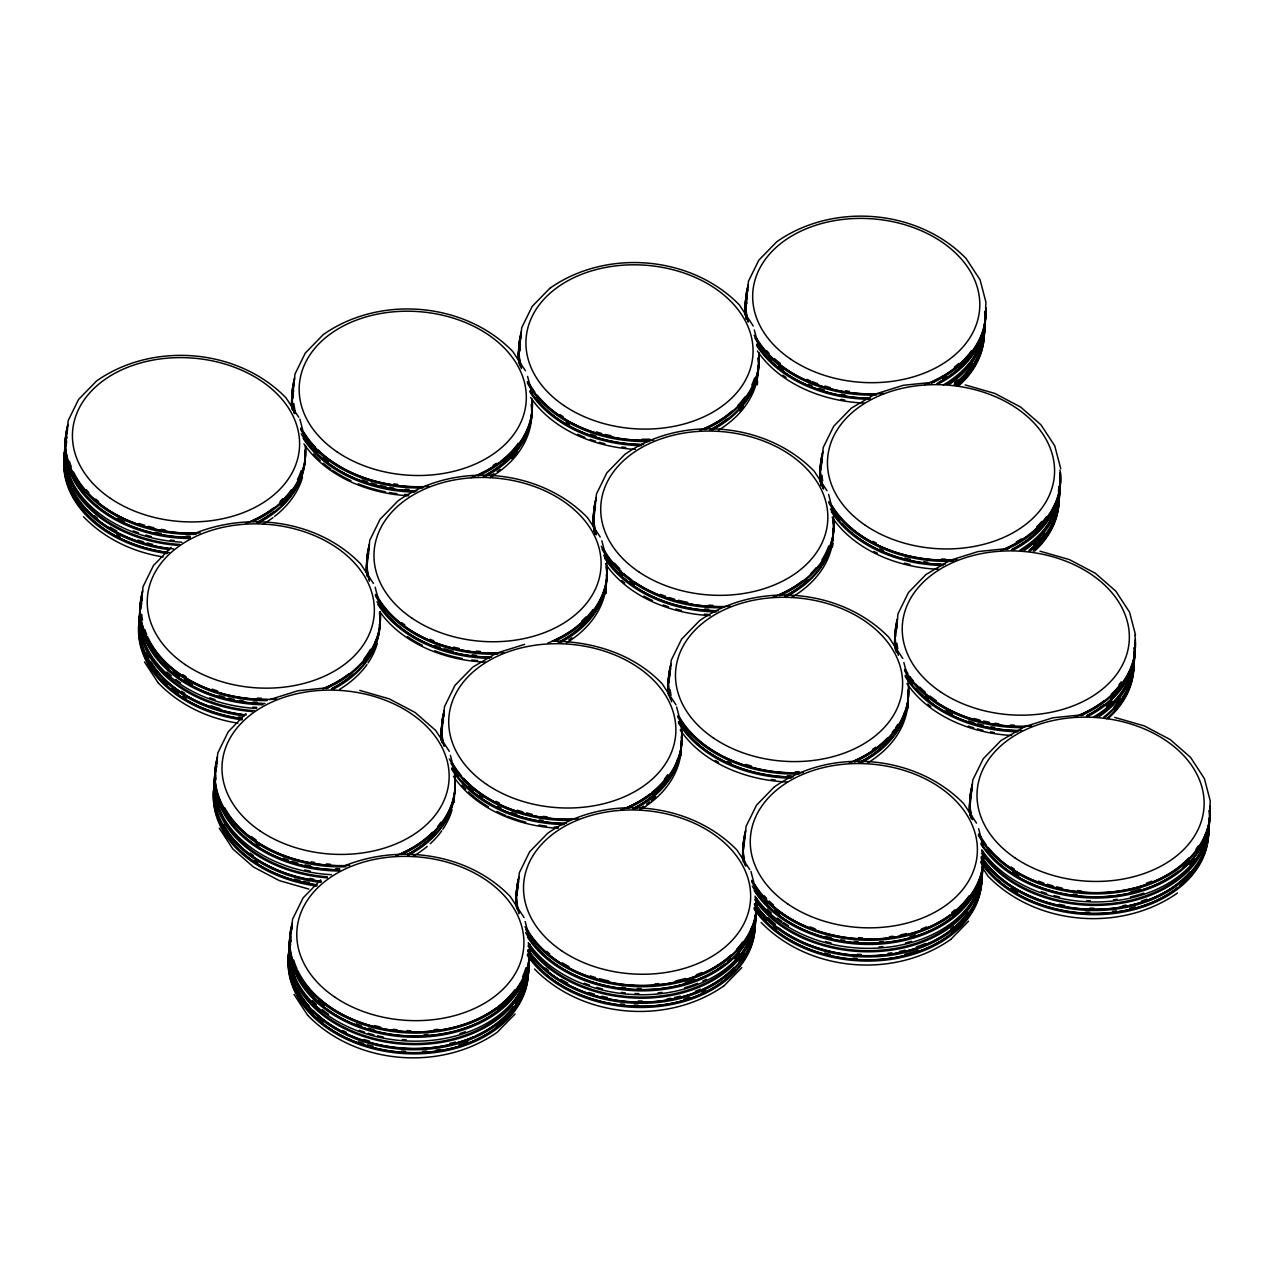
<?xml version="1.0" encoding="UTF-8"?>
<svg xmlns="http://www.w3.org/2000/svg" width="1274" height="1274" viewBox="0 0 1274 1274"><rect width="100%" height="100%" fill="white"/><g stroke="black" fill="none" stroke-linecap="round" stroke-linejoin="round"><path stroke-width="1.5" d="M65.85 443.304L68.239 420.484L78.558 399.463L96.521 381.006C152.832 341.384 237.76 348.216 285.949 397.791L298.705 417.203M140.634 609.561L143.022 586.725L153.501 565.465L171.114 547.39M215.402 775.802L217.79 752.982L228.269 731.722L245.882 713.631M292.59 396.899L294.979 374.078L305.298 353.057L323.262 334.6C379.572 294.979 464.5 301.811 512.689 351.385L525.445 370.798M290.185 942.059L292.574 919.223L303.053 897.963L320.666 879.888M367.374 563.14L369.747 540.319L380.082 519.298L398.045 500.841C454.34 461.22 539.284 468.068 587.473 517.626M442.142 729.397L444.53 706.576L455.009 685.316L472.813 667.098L496.478 653.18L524.633 644.357M519.33 350.493L521.719 327.673L532.198 306.397L549.811 288.322M516.926 895.638L519.314 872.817L529.634 851.796L547.597 833.339C603.908 793.718 688.836 800.566 737.025 850.124L749.765 869.537M594.114 516.734L596.487 493.914L606.822 472.893L624.786 454.436C681.08 414.814 766.008 421.662 814.213 471.221L826.953 490.633M668.882 682.991L671.271 660.171L681.59 639.15L699.553 620.693C755.864 581.071 840.792 587.903 888.981 637.478L902.772 658.483M746.07 304.088L748.459 281.251L758.778 260.23L776.742 241.773C833.053 202.152 917.981 209 966.17 258.574L980.088 279.85L985.949 302.304L985.71 306.286A120.297 86.68 4.2 0 1 924.526 384.796M743.666 849.232L746.038 826.412L756.533 805.152L774.146 787.061M820.838 470.329L823.227 447.508L833.706 426.249L851.319 408.158L875.19 394.112L903.33 385.289L934.033 382.152M895.622 636.586L898.011 613.75L908.489 592.49L926.102 574.415L949.958 560.369L978.114 551.546L1008.801 548.409M970.406 802.827L972.779 780.007L983.257 758.747L1000.87 740.656L1024.742 726.61L1052.881 717.788L1083.585 714.65M515.062 1014.008L497.258 1032.227C440.947 1071.848 356.019 1065 307.83 1015.426M724.189 985.678L741.802 967.603M950.93 939.272L968.543 921.182M550.002 288.195C606.313 248.573 691.241 255.405 739.43 304.98L753.221 325.985M774.337 786.934C830.632 747.312 915.56 754.16 963.765 803.719L976.505 823.131M723.998 985.805C667.687 1025.427 582.759 1018.595 534.57 969.02M950.738 939.4C894.428 979.021 809.5 972.189 761.311 922.615L761.119 922.456M1177.479 892.994C1121.168 932.616 1036.24 925.784 988.051 876.209L981.585 866.416M194.97 533.344C249.831 511.161 318.834 520.54 360.733 564.048L373.473 583.46M269.754 699.585L297.893 690.763L328.596 687.626M344.521 865.842C399.383 843.659 468.386 853.039 510.285 896.546L524.076 917.551M163.152 556.929C133.229 552.231 104.595 538.695 83.495 516.687M555.321 641.22C594.608 641.825 634.786 654.788 662.241 683.883L676.032 704.904M237.919 723.17C207.996 718.488 179.379 704.952 158.279 682.928M965.198 384.923L994.707 393.395L1020.538 406.995L1040.954 424.815L1054.745 445.836L1060.716 468.561M1039.966 551.164L1069.475 559.636L1095.322 573.252L1115.721 591.072L1129.512 612.077L1135.5 634.802M1114.75 717.421L1144.259 725.893L1170.089 739.493L1190.505 757.313L1204.408 778.605L1210.268 801.059L1210.029 805.041A120.297 86.68 4.2 0 1 1116.072 891.418A120.297 86.68 4.2 0 1 978.464 833.944M359.762 690.397L389.255 698.869L415.101 712.469L435.692 730.464L449.308 751.31M308.802 889.077L279.293 880.605L253.462 867.005L232.871 849.01L219.255 828.164M587.648 517.801L600.213 537.039M144.488 661.923L158.103 682.768M294.039 994.421L307.655 1015.267M978.655 828.753L983.528 847.465M903.871 662.496L908.76 681.208M828.61 494.376L833.976 514.967M754.319 329.998L759.208 348.71M750.943 871.416L756.788 893.87M676.653 707.038L682.02 727.613M601.869 540.781L607.236 561.372M527.579 376.403L532.468 395.115M525.175 921.564L530.064 940.276M450.391 755.323L455.28 774.035M375.129 587.203L380.496 607.778M299.868 419.066L305.728 441.537M1208.421 827.033A120.297 86.68 4.2 0 1 1119.177 912.757A120.297 86.68 4.2 0 1 980.805 862.498M1192.225 872.993A118.816 85.613 4.2 0 1 1180.106 885.43M1177.017 887.93A118.816 85.613 4.2 0 1 982.143 862.068M1135.405 906.945A118.816 85.613 4.2 0 1 1129.64 908.394M1116.454 910.83A118.816 85.613 4.2 0 1 1112.648 911.324M1089.541 912.295A118.816 85.613 4.2 0 1 1085.655 912.136M1017.576 892.724A118.816 85.613 4.2 0 1 1011.126 888.758M1208.5 825.807A120.297 86.68 4.2 0 1 1119.273 911.531A120.297 86.68 4.2 0 1 980.884 861.272M1208.723 822.877A120.297 86.68 4.2 0 1 1119.48 908.601A120.297 86.68 4.2 0 1 981.107 858.342M1190.123 871.75A118.816 85.613 4.2 0 1 1082.422 908.983A118.816 85.613 4.2 0 1 981.394 856.303M1146.903 899.189A118.816 85.613 4.2 0 1 1141.377 901.1M1126.057 905.097A118.816 85.613 4.2 0 1 1122.378 905.798M1093.713 908.203A118.816 85.613 4.2 0 1 1089.843 908.139M1064.745 905.464A118.816 85.613 4.2 0 1 1059.092 904.317M1208.803 821.65A120.297 86.68 4.2 0 1 1119.575 907.375A120.297 86.68 4.2 0 1 981.203 857.115M1209.09 817.749A120.297 86.68 4.2 0 1 1119.862 903.473A120.297 86.68 4.2 0 1 981.49 853.214M1205.331 839.996A118.816 85.613 4.2 0 1 1103.061 904.094A118.816 85.613 4.2 0 1 981.776 851.175M1194.295 858.819A118.816 85.613 4.2 0 1 1189.486 864.616M1143.781 893.154A118.816 85.613 4.2 0 1 1130.484 896.912M1117.298 899.348A118.816 85.613 4.2 0 1 1113.492 899.826M1090.385 900.798A118.816 85.613 4.2 0 1 1086.499 900.638M1059.634 896.976A118.816 85.613 4.2 0 1 1054.028 895.622M1046.655 893.504A118.816 85.613 4.2 0 1 1041.256 891.704M1208.946 810.551A120.297 86.68 4.2 0 1 1122.617 899.635A120.297 86.68 4.2 0 1 981.728 849.79M969.259 812.016A120.297 86.68 4.2 0 1 970.804 796.935M1209.631 810.407A120.297 86.68 4.2 0 1 1119.225 896.307A120.297 86.68 4.2 0 1 980.964 844.264M970.151 815.631A120.297 86.68 4.2 0 1 972.046 789.354M1205.315 834.454A118.816 85.613 4.2 0 1 1199.901 846.78M1189.773 860.714A118.816 85.613 4.2 0 1 1182.829 867.53M1178.243 871.32A118.816 85.613 4.2 0 1 986.745 850.156M1140.421 889.22A118.816 85.613 4.2 0 1 1130.85 891.784M1077.135 894.698A118.816 85.613 4.2 0 1 1073.265 894.221M1018.786 876.114A118.816 85.613 4.2 0 1 1012.336 872.149M1209.727 809.197A120.297 86.68 4.2 0 1 1119.305 895.096A120.297 86.68 4.2 0 1 981.06 843.038M970.868 818.195A120.297 86.68 4.2 0 1 972.142 788.128M1209.934 806.251A120.297 86.68 4.2 0 1 1115.976 892.644A120.297 86.68 4.2 0 1 978.368 835.171M971.966 819.055A120.297 86.68 4.2 0 1 972.349 785.198M1198.181 846A118.816 85.613 4.2 0 1 1195.967 849.264M1188.769 857.959A118.816 85.613 4.2 0 1 988.258 847.529M985.885 844.439A118.816 85.613 4.2 0 1 980.661 836.461M1151.696 881.194A118.816 85.613 4.2 0 1 1146.297 883.232M1081.323 890.94A118.816 85.613 4.2 0 1 1077.438 890.558M1062.197 888.105A118.816 85.613 4.2 0 1 1056.576 886.815M1052.85 885.844A118.816 85.613 4.2 0 1 1047.339 884.22M1043.725 883.041A118.816 85.613 4.2 0 1 1038.437 881.114M1014.215 869.011A118.816 85.613 4.2 0 1 1011.094 866.957M972.572 819.708A120.297 86.68 4.2 0 1 972.444 783.972M981.681 873.438A120.297 86.68 4.2 0 1 892.437 959.163A120.297 86.68 4.2 0 1 754.065 908.903M975.374 902.82A118.816 85.613 4.2 0 1 871.687 959.927A118.816 85.613 4.2 0 1 755.402 908.473M957.841 926.676A118.816 85.613 4.2 0 1 951.933 931.883M918.044 950.404A118.816 85.613 4.2 0 1 904.827 954.353M856.956 958.414A118.816 85.613 4.2 0 1 853.07 958.128M830.186 954.449A118.816 85.613 4.2 0 1 824.581 953.032M776.455 929.479A118.816 85.613 4.2 0 1 773.429 927.026M766.391 920.529A118.816 85.613 4.2 0 1 763.827 917.837M981.76 872.212A120.297 86.68 4.2 0 1 892.533 957.937A120.297 86.68 4.2 0 1 754.16 907.677M981.983 869.282A120.297 86.68 4.2 0 1 892.74 955.006A120.297 86.68 4.2 0 1 754.367 904.747M968.001 912.295A118.816 85.613 4.2 0 1 778.239 927.759M775.149 925.338A118.816 85.613 4.2 0 1 755.705 904.317M953.764 926.469A118.816 85.613 4.2 0 1 950.675 928.969M925.497 943.493A118.816 85.613 4.2 0 1 916.5 946.885M905.129 950.197A118.816 85.613 4.2 0 1 899.317 951.503M891.911 952.809A118.816 85.613 4.2 0 1 888.121 953.35M861.16 954.481A118.816 85.613 4.2 0 1 857.275 954.274M775.229 924.112A118.816 85.613 4.2 0 1 768.031 917.71M982.079 868.056A120.297 86.68 4.2 0 1 892.835 953.78A120.297 86.68 4.2 0 1 754.463 903.521M981.951 860.38A120.297 86.68 4.2 0 1 895.638 949.464A120.297 86.68 4.2 0 1 754.749 899.619M978.591 886.401A118.816 85.613 4.2 0 1 876.321 950.5A118.816 85.613 4.2 0 1 755.036 897.581M911.42 941.327A118.816 85.613 4.2 0 1 905.671 942.856M882.914 946.63A118.816 85.613 4.2 0 1 879.06 946.932M831.03 942.967A118.816 85.613 4.2 0 1 825.425 941.534M788.399 925.704A118.816 85.613 4.2 0 1 783.685 922.647M782.061 921.532A118.816 85.613 4.2 0 1 777.299 917.997M771.359 912.996A118.816 85.613 4.2 0 1 767.235 909.047M982.206 856.972A120.297 86.68 4.2 0 1 895.877 946.041A120.297 86.68 4.2 0 1 755.004 896.195M742.519 858.421A120.297 86.68 4.2 0 1 744.08 843.34M982.891 856.813A120.297 86.68 4.2 0 1 892.485 942.728A120.297 86.68 4.2 0 1 754.224 890.669M743.411 862.036A120.297 86.68 4.2 0 1 745.306 835.76M974.1 891.466A118.816 85.613 4.2 0 1 867.817 943.365A118.816 85.613 4.2 0 1 755.578 890.255M959.067 910.05A118.816 85.613 4.2 0 1 953.143 915.273M915.56 935.036A118.816 85.613 4.2 0 1 909.891 936.724M883.296 941.502A118.816 85.613 4.2 0 1 879.442 941.804M858.182 941.804A118.816 85.613 4.2 0 1 854.281 941.502M844.614 940.355A118.816 85.613 4.2 0 1 840.808 939.75M831.396 937.823A118.816 85.613 4.2 0 1 825.807 936.406M779.242 914.063A118.816 85.613 4.2 0 1 774.64 910.4M767.617 903.919A118.816 85.613 4.2 0 1 765.053 901.228M982.987 855.602A120.297 86.68 4.2 0 1 890.207 941.836A120.297 86.68 4.2 0 1 752.329 886.163M743.793 862.721A120.297 86.68 4.2 0 1 745.401 834.534M983.209 852.672A120.297 86.68 4.2 0 1 889.236 939.049A120.297 86.68 4.2 0 1 751.628 881.576M745.226 865.46A120.297 86.68 4.2 0 1 745.609 831.604M969.227 895.686A118.816 85.613 4.2 0 1 951.805 913.569M950.324 914.684A118.816 85.613 4.2 0 1 769.162 902.311M766.534 899.635A118.816 85.613 4.2 0 1 754.877 884.49M954.99 909.843A118.816 85.613 4.2 0 1 951.901 912.343M926.708 926.867A118.816 85.613 4.2 0 1 921.389 928.985M906.355 933.571A118.816 85.613 4.2 0 1 900.543 934.877M893.122 936.199A118.816 85.613 4.2 0 1 889.332 936.724M862.387 937.855A118.816 85.613 4.2 0 1 858.485 937.648M815.201 928.826A118.816 85.613 4.2 0 1 809.977 926.851M773.477 904.986A118.816 85.613 4.2 0 1 769.257 901.084M766.614 898.425A118.816 85.613 4.2 0 1 764.129 895.702M983.289 851.446A120.297 86.68 4.2 0 1 889.332 937.823A120.297 86.68 4.2 0 1 751.724 880.35M745.831 866.129A120.297 86.68 4.2 0 1 745.704 830.393M754.941 919.844A120.297 86.68 4.2 0 1 665.697 1005.568A120.297 86.68 4.2 0 1 527.325 955.309M750.625 943.875A118.816 85.613 4.2 0 1 749.351 947.458M735.066 970.135A118.816 85.613 4.2 0 1 725.097 979.515M723.536 980.741A118.816 85.613 4.2 0 1 528.662 954.879M705.605 990.774A118.816 85.613 4.2 0 1 702.006 992.494M689.457 997.446A118.816 85.613 4.2 0 1 683.835 999.214M638.003 1005.154A118.816 85.613 4.2 0 1 634.118 1005.043M624.387 1004.342A118.816 85.613 4.2 0 1 620.502 1003.912M755.02 918.618A120.297 86.68 4.2 0 1 665.792 1004.342A120.297 86.68 4.2 0 1 527.42 954.083M755.243 915.688A120.297 86.68 4.2 0 1 665.999 1001.412A120.297 86.68 4.2 0 1 527.627 951.152M744.526 953.748A118.816 85.613 4.2 0 1 739.047 961.663M734.063 967.396A118.816 85.613 4.2 0 1 528.965 950.722M700.477 989.165A118.816 85.613 4.2 0 1 695.222 991.331M680.316 996.109A118.816 85.613 4.2 0 1 674.519 997.494M670.745 998.259A118.816 85.613 4.2 0 1 667.035 998.927M642.16 1001.014A118.816 85.613 4.2 0 1 638.306 1000.998M607.507 997.542A118.816 85.613 4.2 0 1 601.869 996.252M594.464 994.214A118.816 85.613 4.2 0 1 589.034 992.478M567.774 983.257A118.816 85.613 4.2 0 1 561.117 979.435M548.489 970.517A118.816 85.613 4.2 0 1 545.527 968.017M755.339 914.461A120.297 86.68 4.2 0 1 666.095 1000.186A120.297 86.68 4.2 0 1 527.723 949.926M755.211 906.801A120.297 86.68 4.2 0 1 668.898 995.87A120.297 86.68 4.2 0 1 528.009 946.025M751.851 932.807A118.816 85.613 4.2 0 1 649.581 996.905A118.816 85.613 4.2 0 1 528.296 943.986M739.684 953.111A118.816 85.613 4.2 0 1 734.7 958.844M706.449 979.276A118.816 85.613 4.2 0 1 702.85 981.012M697.547 983.289A118.816 85.613 4.2 0 1 684.679 987.732M661.923 992.414A118.816 85.613 4.2 0 1 658.101 992.86M638.847 993.656A118.816 85.613 4.2 0 1 634.962 993.545M625.231 992.86A118.816 85.613 4.2 0 1 621.346 992.43M602.411 988.911A118.816 85.613 4.2 0 1 596.837 987.43M589.559 985.136A118.816 85.613 4.2 0 1 584.272 983.225M755.466 903.377A120.297 86.68 4.2 0 1 669.137 992.446A120.297 86.68 4.2 0 1 528.264 942.601M515.779 904.827A120.297 86.68 4.2 0 1 518.279 886.083M756.151 903.234A120.297 86.68 4.2 0 1 665.745 989.134A120.297 86.68 4.2 0 1 527.484 937.075M516.671 908.458A120.297 86.68 4.2 0 1 518.566 882.165M751.835 927.265A118.816 85.613 4.2 0 1 745.433 941.295M742.185 946.248A118.816 85.613 4.2 0 1 737.566 952.092M730.814 959.019A118.816 85.613 4.2 0 1 727.852 961.631M724.763 964.131A118.816 85.613 4.2 0 1 528.837 936.661M694.346 979.547A118.816 85.613 4.2 0 1 685.062 982.604M641.141 988.56A118.816 85.613 4.2 0 1 637.287 988.481M625.598 987.732A118.816 85.613 4.2 0 1 621.728 987.286M756.246 902.008A120.297 86.68 4.2 0 1 663.467 988.242A120.297 86.68 4.2 0 1 525.605 932.568M517.053 909.126A120.297 86.68 4.2 0 1 518.661 880.955M756.469 899.078A120.297 86.68 4.2 0 1 663.69 985.312A120.297 86.68 4.2 0 1 525.812 929.638M518.996 913.745A120.297 86.68 4.2 0 1 518.868 878.009M742.487 942.091A118.816 85.613 4.2 0 1 736.595 949.369M731.117 954.879A118.816 85.613 4.2 0 1 527.181 929.272M701.703 972.54A118.816 85.613 4.2 0 1 696.448 974.706M685.364 978.448A118.816 85.613 4.2 0 1 675.746 980.884M658.785 983.576A118.816 85.613 4.2 0 1 654.932 983.91M608.717 980.916A118.816 85.613 4.2 0 1 599.369 978.655M595.691 977.604A118.816 85.613 4.2 0 1 590.244 975.852M569 966.648A118.816 85.613 4.2 0 1 562.344 962.826M549.715 953.908A118.816 85.613 4.2 0 1 546.737 951.391M756.549 897.851A120.297 86.68 4.2 0 1 662.591 984.229A120.297 86.68 4.2 0 1 524.984 926.771M519.091 912.534A120.297 86.68 4.2 0 1 518.964 876.799M528.2 966.249A120.297 86.68 4.2 0 1 404.606 1053.614A120.297 86.68 4.2 0 1 288.927 952.586M516.432 1005.998A118.816 85.613 4.2 0 1 402.058 1052.372A118.816 85.613 4.2 0 1 295.568 989.882M502.943 1020.824A118.816 85.613 4.2 0 1 496.892 1025.936M468.179 1041.893A118.816 85.613 4.2 0 1 458.99 1045.062M439.992 1049.489A118.816 85.613 4.2 0 1 436.234 1050.063M426.663 1051.098A118.816 85.613 4.2 0 1 422.809 1051.353M405.435 1051.353A118.816 85.613 4.2 0 1 401.533 1051.098M372.964 1046.336A118.816 85.613 4.2 0 1 367.422 1044.776M363.775 1043.645A118.816 85.613 4.2 0 1 358.44 1041.782M322.991 1022.305A118.816 85.613 4.2 0 1 317.035 1017.289M312.91 1013.356A118.816 85.613 4.2 0 1 309.136 1009.295M528.296 965.039A120.297 86.68 4.2 0 1 404.702 1052.388A120.297 86.68 4.2 0 1 289.023 951.375M289.755 947.649A120.297 86.68 4.2 0 1 290.695 943.97M528.503 962.093A120.297 86.68 4.2 0 1 407.553 1049.585A120.297 86.68 4.2 0 1 288.736 952.204M289.58 946.566A120.297 86.68 4.2 0 1 290.918 941.04M524.729 984.34A118.816 85.613 4.2 0 1 515.667 1003.482M513.438 1006.603A118.816 85.613 4.2 0 1 475.473 1035.969M473.641 1036.781A118.816 85.613 4.2 0 1 313.133 1010.425M309.343 1006.364A118.816 85.613 4.2 0 1 296.651 987.382M295.887 985.742A118.816 85.613 4.2 0 1 293.689 980.295M292.494 976.601A118.816 85.613 4.2 0 1 291.125 971.011M455.503 1042.005A118.816 85.613 4.2 0 1 449.722 1043.47M369.571 1041.161A118.816 85.613 4.2 0 1 364.093 1039.488M346.257 1032.322A118.816 85.613 4.2 0 1 342.77 1030.586M528.599 960.883A120.297 86.68 4.2 0 1 407.632 1048.359A120.297 86.68 4.2 0 1 288.816 950.993A120.297 86.68 4.2 0 0 413.158 1044.584A120.297 86.68 4.2 0 0 528.471 953.207M289.325 947.219A120.297 86.68 4.2 0 1 290.998 939.814M289.118 947.076A120.297 86.68 4.2 0 1 290.791 937.728M525.111 979.212A118.816 85.613 4.2 0 1 400.179 1042.88A118.816 85.613 4.2 0 1 290.472 958.414M465.408 1031.733A118.816 85.613 4.2 0 1 459.834 1033.58M406.279 1039.871A118.816 85.613 4.2 0 1 402.377 1039.616M383.187 1036.988A118.816 85.613 4.2 0 1 377.55 1035.778M373.808 1034.854A118.816 85.613 4.2 0 1 368.266 1033.294M364.619 1032.147A118.816 85.613 4.2 0 1 359.284 1030.284M328.581 1014.343A118.816 85.613 4.2 0 1 322.29 1009.597M316.478 1004.501A118.816 85.613 4.2 0 1 312.464 1000.52M528.726 949.783A120.297 86.68 4.2 0 1 405.53 1040.906A120.297 86.68 4.2 0 1 290.599 936.151M529.427 949.64A120.297 86.68 4.2 0 1 405.833 1036.988A120.297 86.68 4.2 0 1 290.154 935.976M290.886 932.25A120.297 86.68 4.2 0 1 291.826 928.571M515.444 992.653A118.816 85.613 4.2 0 1 400.721 1035.539A118.816 85.613 4.2 0 1 296.794 973.272M502.704 1005.536A118.816 85.613 4.2 0 1 498.118 1009.311M427.889 1034.472A118.816 85.613 4.2 0 1 424.035 1034.727M374.19 1029.726A118.816 85.613 4.2 0 1 368.648 1028.166M361.418 1025.793A118.816 85.613 4.2 0 1 356.194 1023.818M324.201 1005.68A118.816 85.613 4.2 0 1 318.261 1000.679M314.137 996.73A118.816 85.613 4.2 0 1 310.346 992.669M529.506 948.413A120.297 86.68 4.2 0 1 400.705 1035.396A120.297 86.68 4.2 0 1 291.921 927.361M529.729 945.483A120.297 86.68 4.2 0 1 400.912 1032.45A120.297 86.68 4.2 0 1 292.128 924.43M525.955 967.73A118.816 85.613 4.2 0 1 522.643 976.632M514.664 989.978A118.816 85.613 4.2 0 1 498.325 1006.38M496.844 1007.511A118.816 85.613 4.2 0 1 476.699 1019.343M474.868 1020.171A118.816 85.613 4.2 0 1 297.861 970.756M297.097 969.116A118.816 85.613 4.2 0 1 293.721 959.991M437.762 1029.281A118.816 85.613 4.2 0 1 433.956 1029.774M410.849 1030.746A118.816 85.613 4.2 0 1 406.963 1030.586M397.233 1029.774A118.816 85.613 4.2 0 1 393.363 1029.296M380.098 1026.924A118.816 85.613 4.2 0 1 374.492 1025.57M529.809 944.257A120.297 86.68 4.2 0 1 401.007 1031.239A120.297 86.68 4.2 0 1 292.224 923.204M655.744 796.696A118.816 85.613 4.2 0 1 651.253 800.566M649.692 801.792A118.816 85.613 4.2 0 1 646.698 804.021M643.577 806.187A118.816 85.613 4.2 0 1 640.312 808.257M558.235 827.208A118.816 85.613 4.2 0 1 554.349 826.953M546.578 826.173A118.816 85.613 4.2 0 1 538.902 825.042M525.78 822.192A118.816 85.613 4.2 0 1 507.769 816.3M505.953 815.551A118.816 85.613 4.2 0 1 497.003 811.474M488.515 806.84A118.816 85.613 4.2 0 1 468.434 791.855M465.727 789.211A118.816 85.613 4.2 0 1 461.936 785.15M681.096 740.895A120.297 86.68 4.2 0 1 639.612 810.121M558.203 828.291A120.297 86.68 4.2 0 1 453.48 776.36M441.075 740.465A120.297 86.68 4.2 0 1 441.823 727.231M442.556 723.505A120.297 86.68 4.2 0 1 443.511 719.826M681.383 736.977A120.297 86.68 4.2 0 1 634.643 809.101M564.382 824.581A120.297 86.68 4.2 0 1 451.697 769.193M441.887 742.201A120.297 86.68 4.2 0 1 441.616 727.088M442.11 723.313A120.297 86.68 4.2 0 1 443.798 715.924M677.609 759.224A118.816 85.613 4.2 0 1 675.077 766.359M667.417 779.991A118.816 85.613 4.2 0 1 633.735 808.226M564.35 823.498A118.816 85.613 4.2 0 1 462.223 781.233M458.497 776.71A118.816 85.613 4.2 0 1 455.105 772.012M656.126 791.552A118.816 85.613 4.2 0 1 653.164 794.164M543.09 820.52A118.816 85.613 4.2 0 1 539.284 819.899M516.973 814.357A118.816 85.613 4.2 0 1 511.622 812.494M500.921 808.05A118.816 85.613 4.2 0 1 497.386 806.346M482.543 797.683A118.816 85.613 4.2 0 1 479.311 795.406M473.132 790.565A118.816 85.613 4.2 0 1 468.816 786.727M681.479 735.751A120.297 86.68 4.2 0 1 632.939 808.799M566.436 823.386A120.297 86.68 4.2 0 1 451.792 767.967M442.269 742.869A120.297 86.68 4.2 0 1 443.878 714.698M681.272 729.062A120.297 86.68 4.2 0 1 627.652 808.449M568.586 820.456A120.297 86.68 4.2 0 1 451.044 763.397M443.702 745.624A120.297 86.68 4.2 0 1 443.591 713.599M667.719 775.834A118.816 85.613 4.2 0 1 651.842 792.492M650.297 793.734A118.816 85.613 4.2 0 1 626.824 807.509M572.344 819.309A118.816 85.613 4.2 0 1 463.752 778.446M461.252 775.595A118.816 85.613 4.2 0 1 452.413 763.015M667.799 774.624A118.816 85.613 4.2 0 1 664.407 779.035M547.247 816.889A118.816 85.613 4.2 0 1 543.409 816.363M532.07 814.261A118.816 85.613 4.2 0 1 526.449 812.908M522.754 811.888A118.816 85.613 4.2 0 1 517.276 810.216M499.44 803.05A118.816 85.613 4.2 0 1 495.952 801.298M681.367 727.836A120.297 86.68 4.2 0 1 620.597 810.105M578.428 818.879A120.297 86.68 4.2 0 1 449.34 758.858M444.323 746.277A120.297 86.68 4.2 0 1 444.196 710.542M680.746 751.994A120.297 86.68 4.2 0 1 680.698 755.785M680.985 751.867A120.297 86.68 4.2 0 1 680.714 755.657M316.764 886.099A120.297 86.68 4.2 0 1 213.65 790.119M214.159 786.345A120.297 86.68 4.2 0 1 215.832 778.955M316.971 885.032A118.816 85.613 4.2 0 1 222.377 826.937M220.8 823.641A118.816 85.613 4.2 0 1 218.618 818.211M217.424 814.516A118.816 85.613 4.2 0 1 216.039 808.91M316.844 884.873A120.297 86.68 4.2 0 1 213.57 790.788M213.968 786.998A120.297 86.68 4.2 0 1 215.927 777.729M453.512 798.782A120.297 86.68 4.2 0 1 453.703 802.556M320.984 882.436A120.297 86.68 4.2 0 1 213.682 789.753M213.952 785.962A120.297 86.68 4.2 0 1 215.64 776.614M453.847 797.731A120.297 86.68 4.2 0 1 453.926 801.505M321.144 881.369A118.816 85.613 4.2 0 1 223.539 824.421M313.531 879.092A118.816 85.613 4.2 0 1 309.741 878.439M253.255 855.427A118.816 85.613 4.2 0 1 250.07 853.102M321.064 881.21A120.297 86.68 4.2 0 1 215.736 775.388M453.942 796.505A120.297 86.68 4.2 0 1 453.958 802.19M327.275 877.85A120.297 86.68 4.2 0 1 215.179 775.181M454.292 796.377A120.297 86.68 4.2 0 1 453.974 802.063M327.354 876.783A118.816 85.613 4.2 0 1 215.688 792.173M452.047 809.818A120.297 86.68 4.2 0 1 442.858 829.199M441.712 830.839A120.297 86.68 4.2 0 1 430.198 843.786M427.204 846.43A120.297 86.68 4.2 0 1 412.872 856.526M331.463 874.697A120.297 86.68 4.2 0 1 216.771 766.247M454.388 796.744A120.297 86.68 4.2 0 1 453.719 802.413M454.643 783.383A120.297 86.68 4.2 0 1 407.903 855.507M339.601 871.018A120.297 86.68 4.2 0 1 217.058 762.33M446.728 816.284A118.816 85.613 4.2 0 1 441.807 824.772M436.042 832.256A118.816 85.613 4.2 0 1 406.995 854.631M339.537 869.935A118.816 85.613 4.2 0 1 222.791 808.672M222.01 807.015A118.816 85.613 4.2 0 1 219.829 801.585M339.632 868.709A118.816 85.613 4.2 0 1 335.763 868.645M310.665 865.97A118.816 85.613 4.2 0 1 305.027 864.823M297.559 862.976A118.816 85.613 4.2 0 1 292.033 861.351M288.434 860.173A118.816 85.613 4.2 0 1 283.147 858.246M258.925 846.127A118.816 85.613 4.2 0 1 255.803 844.089M454.738 782.172A120.297 86.68 4.2 0 1 407.998 854.297M339.696 869.792A120.297 86.68 4.2 0 1 217.137 761.104M454.531 775.468A120.297 86.68 4.2 0 1 402.759 854.026M345.748 866.782A120.297 86.68 4.2 0 1 216.867 760.005M440.979 822.24A118.816 85.613 4.2 0 1 437.571 826.651M432.427 832.32A118.816 85.613 4.2 0 1 401.915 853.102M345.604 865.715A118.816 85.613 4.2 0 1 224.765 807.796M330.237 864.218A118.816 85.613 4.2 0 1 326.335 863.915M314.758 862.482A118.816 85.613 4.2 0 1 310.967 861.813M256.106 839.932A118.816 85.613 4.2 0 1 251.297 836.477M454.627 774.242A120.297 86.68 4.2 0 1 395.688 855.825M349.745 865.396A120.297 86.68 4.2 0 1 217.456 756.947M309.439 882.595A118.816 85.613 4.2 0 1 303.801 881.449M300.059 880.557A118.816 85.613 4.2 0 1 294.485 879.076M257.698 862.753A118.816 85.613 4.2 0 1 254.577 860.698M310.283 871.113A118.816 85.613 4.2 0 1 304.645 869.951M1112.043 701.162A118.816 85.613 4.2 0 1 1106.262 706.481M994.293 732.534A118.816 85.613 4.2 0 1 990.503 731.881M982.987 730.305A118.816 85.613 4.2 0 1 977.397 728.887M973.702 727.82A118.816 85.613 4.2 0 1 968.272 726.084M930.832 706.544A118.816 85.613 4.2 0 1 927.743 704.124M1134.577 648.068A120.297 86.68 4.2 0 1 1093.076 717.294M1011.683 735.464A120.297 86.68 4.2 0 1 906.961 683.533M894.491 645.759A120.297 86.68 4.2 0 1 895.304 634.404M896.036 630.678A120.297 86.68 4.2 0 1 896.992 627.015M1134.863 644.166A120.297 86.68 4.2 0 1 1088.123 716.291M1017.862 731.77A120.297 86.68 4.2 0 1 905.177 676.367M895.367 649.39A120.297 86.68 4.2 0 1 897.278 623.113M1120.881 687.18A118.816 85.613 4.2 0 1 1110.944 698.614M1103.459 705.063A118.816 85.613 4.2 0 1 1087.216 715.399M1017.83 730.687A118.816 85.613 4.2 0 1 915.703 688.422M911.977 683.899A118.816 85.613 4.2 0 1 908.585 679.201M994.66 727.406A118.816 85.613 4.2 0 1 990.885 726.753M983.369 725.177A118.816 85.613 4.2 0 1 977.763 723.743M974.084 722.692A118.816 85.613 4.2 0 1 968.638 720.941M952.618 714.396A118.816 85.613 4.2 0 1 945.69 710.812M928.109 698.996A118.816 85.613 4.2 0 1 925.131 696.48M1134.943 642.94A120.297 86.68 4.2 0 1 1086.419 715.988M1021.859 730.559A120.297 86.68 4.2 0 1 905.273 675.156M896.1 651.954A120.297 86.68 4.2 0 1 897.358 621.887M1135.166 640.01A120.297 86.68 4.2 0 1 1081.132 715.622M1022.066 727.629A120.297 86.68 4.2 0 1 904.508 670.57M897.183 652.798A120.297 86.68 4.2 0 1 897.581 618.957M1121.2 683.023A118.816 85.613 4.2 0 1 1111.246 694.473M1103.762 700.907A118.816 85.613 4.2 0 1 1080.304 714.698M1025.825 726.483A118.816 85.613 4.2 0 1 916.006 684.265M913.49 681.272A118.816 85.613 4.2 0 1 909.97 676.621M907.836 673.436A118.816 85.613 4.2 0 1 905.894 670.204M897.788 648.912A118.816 85.613 4.2 0 1 896.928 643.306M1121.279 681.797A118.816 85.613 4.2 0 1 1119.066 684.759M1014.343 725.193A118.816 85.613 4.2 0 1 1010.457 724.986M998.8 723.823A118.816 85.613 4.2 0 1 994.962 723.25M989.309 722.231A118.816 85.613 4.2 0 1 983.671 721.02M979.929 720.097A118.816 85.613 4.2 0 1 974.387 718.536M936.326 700.7A118.816 85.613 4.2 0 1 929.956 696.05M925.45 692.323A118.816 85.613 4.2 0 1 919.876 687.1M1134.847 635.025A120.297 86.68 4.2 0 1 1074.078 717.294M1031.908 726.069A120.297 86.68 4.2 0 1 904.604 669.36M898.377 655.346A120.297 86.68 4.2 0 1 897.167 619.546M1133.621 651.635A120.297 86.68 4.2 0 1 1103.746 717.055M1133.908 647.733A120.297 86.68 4.2 0 1 1099.43 716.514M1133.637 660.776A120.297 86.68 4.2 0 1 1107.998 718.6M1133.733 659.566A120.297 86.68 4.2 0 1 1106.565 718.695M1133.94 656.62A120.297 86.68 4.2 0 1 1105.243 717.039M1122.92 698.837A118.816 85.613 4.2 0 1 1115.037 709.65M1130.548 673.739A118.816 85.613 4.2 0 1 1096.803 716.784M1119.973 699.633A118.816 85.613 4.2 0 1 1114.081 706.927M1120.069 698.423A118.816 85.613 4.2 0 1 1116.661 702.834M775.245 779.991A118.816 85.613 4.2 0 1 771.375 779.513M718.584 762.346A118.816 85.613 4.2 0 1 715.255 760.435M907.836 694.473A120.297 86.68 4.2 0 1 868.04 762.68M786.918 781.965A120.297 86.68 4.2 0 1 680.22 729.938M667.751 692.164A120.297 86.68 4.2 0 1 668.563 680.826M669.296 677.083A120.297 86.68 4.2 0 1 670.251 673.42M908.123 690.572A120.297 86.68 4.2 0 1 861.383 762.696M791.122 778.175A120.297 86.68 4.2 0 1 678.437 722.788M668.627 695.795A120.297 86.68 4.2 0 1 670.538 669.519M904.349 712.819A118.816 85.613 4.2 0 1 895.272 731.961M891.927 736.531A118.816 85.613 4.2 0 1 860.476 761.82M791.09 777.092A118.816 85.613 4.2 0 1 681.845 725.607M791.186 775.866A118.816 85.613 4.2 0 1 787.3 775.755M731.244 763.253A118.816 85.613 4.2 0 1 727.661 761.645M908.219 689.345A120.297 86.68 4.2 0 1 857.864 763.285M793.176 776.981A120.297 86.68 4.2 0 1 678.532 721.562M668.723 694.569A120.297 86.68 4.2 0 1 670.618 668.293M908.426 686.415A120.297 86.68 4.2 0 1 854.392 762.027M799.228 773.971A120.297 86.68 4.2 0 1 677.768 716.975M670.442 699.203A120.297 86.68 4.2 0 1 670.841 665.362M897.708 724.476A118.816 85.613 4.2 0 1 895.574 727.804M894.459 729.429A118.816 85.613 4.2 0 1 892.23 732.391M887.245 738.124A118.816 85.613 4.2 0 1 853.564 761.104M799.085 772.888A118.816 85.613 4.2 0 1 679.153 716.609M671.048 695.317A118.816 85.613 4.2 0 1 670.188 689.728M875.636 747.217A118.816 85.613 4.2 0 1 872.579 749.415M799.18 771.678A118.816 85.613 4.2 0 1 795.342 771.741M751.341 766.008A118.816 85.613 4.2 0 1 745.816 764.384M908.107 681.431A120.297 86.68 4.2 0 1 849.153 762.999M803.225 772.585A120.297 86.68 4.2 0 1 677.864 715.765M671.637 701.751A120.297 86.68 4.2 0 1 670.92 664.136M906.992 705.971A120.297 86.68 4.2 0 1 907.168 709.729M907.327 704.92A120.297 86.68 4.2 0 1 907.391 708.694M907.422 703.694A120.297 86.68 4.2 0 1 907.438 709.363M907.773 703.567A120.297 86.68 4.2 0 1 907.454 709.252M1059.793 481.827A120.297 86.68 4.2 0 1 1019.996 550.034M938.874 569.319A120.297 86.68 4.2 0 1 832.177 517.292M819.771 481.397A120.297 86.68 4.2 0 1 820.026 471.937M820.536 468.163A120.297 86.68 4.2 0 1 822.208 460.774M1059.681 474.151A120.297 86.68 4.2 0 1 1013.34 550.049M943.094 565.513A120.297 86.68 4.2 0 1 831.412 511.766M820.886 485.028A120.297 86.68 4.2 0 1 822.001 458.688M1046.113 520.923A118.816 85.613 4.2 0 1 1012.432 549.158M941.12 564.398A118.816 85.613 4.2 0 1 842.146 523.534M839.646 520.684A118.816 85.613 4.2 0 1 832.766 511.352M1045.11 521.193A118.816 85.613 4.2 0 1 1041.575 525.557M927.583 562.2A118.816 85.613 4.2 0 1 923.714 561.723M910.464 559.35A118.816 85.613 4.2 0 1 904.859 557.996M883.216 550.591A118.816 85.613 4.2 0 1 879.617 548.983M1059.761 472.925A120.297 86.68 4.2 0 1 1011.636 549.731M945.133 564.318A120.297 86.68 4.2 0 1 830.489 508.899M821.316 485.697A120.297 86.68 4.2 0 1 822.59 455.63M1059.984 469.995A120.297 86.68 4.2 0 1 1006.349 549.381M953.143 561.245A120.297 86.68 4.2 0 1 828.817 502.673M822.924 488.436A120.297 86.68 4.2 0 1 822.797 452.7M1046.416 516.766A118.816 85.613 4.2 0 1 1005.536 548.441M952.984 560.162A118.816 85.613 4.2 0 1 832.065 505.587M822.67 480.792A118.816 85.613 4.2 0 1 821.969 475.202M1041.877 521.4A118.816 85.613 4.2 0 1 1036.558 526.99M1021.334 538.886A118.816 85.613 4.2 0 1 1016.318 541.896M945.372 559.079A118.816 85.613 4.2 0 1 941.518 559.015M876.385 543.122A118.816 85.613 4.2 0 1 872.929 541.339M1060.478 472.543A120.297 86.68 4.2 0 1 1001.125 550.352M957.14 559.812A120.297 86.68 4.2 0 1 828.912 501.446M823.593 489.089A120.297 86.68 4.2 0 1 822.893 451.474M910.082 564.478A118.816 85.613 4.2 0 1 904.476 563.124M877.467 553.282A118.816 85.613 4.2 0 1 873.964 551.531M1058.455 490.761A120.297 86.68 4.2 0 1 1034.711 551.021M1058.551 489.55A120.297 86.68 4.2 0 1 1033.31 551.132M1058.758 486.604A120.297 86.68 4.2 0 1 1030.459 550.782M1059.251 489.152A120.297 86.68 4.2 0 1 1028.978 550.814M1059.538 485.251A120.297 86.68 4.2 0 1 1024.662 550.272M1049.123 530.892A118.816 85.613 4.2 0 1 1047.101 534.268M1044.887 537.548A118.816 85.613 4.2 0 1 1033.517 550.336M1055.78 507.498A118.816 85.613 4.2 0 1 1022.019 550.543M1044.983 536.322A118.816 85.613 4.2 0 1 1039.09 543.6M1045.19 533.392A118.816 85.613 4.2 0 1 1029.328 550.049M1040.667 538.026A118.816 85.613 4.2 0 1 1033.915 544.953M708.248 614.434A118.816 85.613 4.2 0 1 704.363 614.132M681.479 610.469A118.816 85.613 4.2 0 1 675.873 609.036M668.547 606.838A118.816 85.613 4.2 0 1 663.213 604.975M652.511 600.516A118.816 85.613 4.2 0 1 643.8 596.105M624.722 583.03A118.816 85.613 4.2 0 1 621.808 580.498M833.053 528.232A120.297 86.68 4.2 0 1 791.568 597.458M710.159 615.629A120.297 86.68 4.2 0 1 605.453 563.697M592.967 525.923A120.297 86.68 4.2 0 1 593.286 518.343M593.795 514.569A120.297 86.68 4.2 0 1 595.468 507.179M832.941 520.556A120.297 86.68 4.2 0 1 786.599 596.455M716.354 611.918A120.297 86.68 4.2 0 1 604.672 558.171M594.146 531.433A120.297 86.68 4.2 0 1 595.261 505.093M808.003 580.116A118.816 85.613 4.2 0 1 787.443 594.639M716.307 610.851A118.816 85.613 4.2 0 1 608.16 560.942M708.631 609.306A118.816 85.613 4.2 0 1 704.729 609.004M634.5 585.021A118.816 85.613 4.2 0 1 629.69 581.565M622.174 575.354A118.816 85.613 4.2 0 1 619.403 572.743M833.021 519.33A120.297 86.68 4.2 0 1 784.895 596.136M718.393 610.724A120.297 86.68 4.2 0 1 603.749 555.305M594.99 533.997A120.297 86.68 4.2 0 1 595.34 503.867M833.244 516.4A120.297 86.68 4.2 0 1 779.608 595.786M720.558 607.794A120.297 86.68 4.2 0 1 602.076 549.078M596.184 534.841A120.297 86.68 4.2 0 1 596.057 499.105M828.721 545.989A118.816 85.613 4.2 0 1 821.889 559.907M816.284 567.599A118.816 85.613 4.2 0 1 811.124 573.252M802.254 581.071A118.816 85.613 4.2 0 1 778.796 594.862M720.463 606.711A118.816 85.613 4.2 0 1 634.723 582.091M631.49 579.813A118.816 85.613 4.2 0 1 623.83 573.714M620.995 571.134A118.816 85.613 4.2 0 1 614.498 564.43M613.208 562.949A118.816 85.613 4.2 0 1 604.37 550.368M712.835 605.357A118.816 85.613 4.2 0 1 708.933 605.15M687.785 602.395A118.816 85.613 4.2 0 1 678.421 600.245M674.71 599.242A118.816 85.613 4.2 0 1 669.232 597.554M665.649 596.328A118.816 85.613 4.2 0 1 660.426 594.353M619.705 568.586A118.816 85.613 4.2 0 1 614.578 563.204M833.737 518.948A120.297 86.68 4.2 0 1 772.57 597.442M730.4 606.217A120.297 86.68 4.2 0 1 601.296 546.196M596.28 533.631A120.297 86.68 4.2 0 1 596.152 497.895M832.24 542.82A120.297 86.68 4.2 0 1 832.32 546.594M832.384 546.912A120.297 86.68 4.2 0 0 832.655 543.122A120.297 86.68 4.2 0 1 832.177 546.769M571.93 637.78A118.816 85.613 4.2 0 1 568.793 639.93M477.623 660.553A118.816 85.613 4.2 0 1 471.794 659.932M462.255 658.451A118.816 85.613 4.2 0 1 434.721 650.727M422.235 645.233A118.816 85.613 4.2 0 1 407.393 636.554M606.313 574.638A120.297 86.68 4.2 0 1 566.532 642.844M485.394 662.13A120.297 86.68 4.2 0 1 379.811 611.711M366.227 572.329A120.297 86.68 4.2 0 1 368.727 553.585M606.201 566.962A120.297 86.68 4.2 0 1 559.859 642.86M489.614 658.339A120.297 86.68 4.2 0 1 377.932 604.577M367.119 575.959A120.297 86.68 4.2 0 1 368.52 551.499M592.633 613.75A118.816 85.613 4.2 0 1 558.952 641.969M489.582 657.257A118.816 85.613 4.2 0 1 379.286 604.163M589.321 616.934A118.816 85.613 4.2 0 1 586.836 619.801M476.046 655.234A118.816 85.613 4.2 0 1 472.176 654.788M453.241 651.285A118.816 85.613 4.2 0 1 444.005 648.689M440.39 647.511A118.816 85.613 4.2 0 1 435.103 645.599M606.281 565.736A120.297 86.68 4.2 0 1 558.155 642.558M491.653 657.129A120.297 86.68 4.2 0 1 377.008 601.726M367.501 576.628A120.297 86.68 4.2 0 1 369.11 548.457M606.504 562.805A120.297 86.68 4.2 0 1 554.716 641.363M497.704 654.135A120.297 86.68 4.2 0 1 375.336 595.484M369.444 581.247A120.297 86.68 4.2 0 1 369.317 545.511M592.936 609.593A118.816 85.613 4.2 0 1 552.056 641.268M497.577 653.052A118.816 85.613 4.2 0 1 376.722 595.133M585.833 617.062A118.816 85.613 4.2 0 1 581.661 621.155M480.25 651.428A118.816 85.613 4.2 0 1 476.349 651.078M459.166 648.418A118.816 85.613 4.2 0 1 453.544 647.128M433.686 640.758A118.816 85.613 4.2 0 1 430.039 639.245M404.845 624.993A118.816 85.613 4.2 0 1 401.692 622.62M606.997 565.353A120.297 86.68 4.2 0 1 547.645 643.163M503.66 652.622A120.297 86.68 4.2 0 1 375.432 594.273M369.54 580.036A120.297 86.68 4.2 0 1 369.412 544.301M605.5 589.225A120.297 86.68 4.2 0 1 605.58 593.015M605.66 589.894A120.297 86.68 4.2 0 1 605.612 593.684M605.883 588.859A120.297 86.68 4.2 0 1 605.723 592.649M605.93 589.528A120.297 86.68 4.2 0 1 605.644 593.318M605.93 589.416A120.297 86.68 4.2 0 1 605.437 593.174M241.98 719.842A120.297 86.68 4.2 0 1 140.554 614.53M242.187 718.791A118.816 85.613 4.2 0 1 146.016 657.384M142.131 646.396A118.816 85.613 4.2 0 1 140.92 640.79M242.283 717.565A118.816 85.613 4.2 0 1 238.445 716.991M186.147 698.486A118.816 85.613 4.2 0 1 182.93 696.496M178.185 693.327A118.816 85.613 4.2 0 1 171.894 688.581M167.483 684.791A118.816 85.613 4.2 0 1 162.069 679.504M242.076 718.632A120.297 86.68 4.2 0 1 140.204 615.151M244.242 715.956A120.297 86.68 4.2 0 1 140.029 614.068M244.433 714.889A118.816 85.613 4.2 0 1 150.635 661.429M148.771 658.164A118.816 85.613 4.2 0 1 146.319 653.244M246.296 714.953A120.297 86.68 4.2 0 1 139.774 614.721M252.491 711.609A120.297 86.68 4.2 0 1 139.79 612.683M140.395 608.94A120.297 86.68 4.2 0 1 141.733 603.414M379.334 624.467A120.297 86.68 4.2 0 1 379.509 628.241M254.529 710.669A118.816 85.613 4.2 0 1 140.92 625.916M256.727 707.373A118.816 85.613 4.2 0 1 252.825 707.118M215.067 699.649A118.816 85.613 4.2 0 1 209.732 697.786M180.653 682.975A118.816 85.613 4.2 0 1 175.828 679.52M171.242 675.857A118.816 85.613 4.2 0 1 166.926 672.003M377.263 643.561A120.297 86.68 4.2 0 1 368.075 662.942M366.944 664.598A120.297 86.68 4.2 0 1 339.792 689.25M256.695 708.44A120.297 86.68 4.2 0 1 139.806 611.154M140.315 607.38A120.297 86.68 4.2 0 1 141.987 599.99M379.7 622.922A120.297 86.68 4.2 0 1 379.779 626.712M379.461 613.367A120.297 86.68 4.2 0 1 333.119 689.266M262.874 704.745A120.297 86.68 4.2 0 1 141.78 597.904M376.101 639.389A118.816 85.613 4.2 0 1 363.679 663.101M353.057 674.249A118.816 85.613 4.2 0 1 332.211 688.374M262.842 703.662A118.816 85.613 4.2 0 1 147.243 640.774M145.061 635.344A118.816 85.613 4.2 0 1 142.147 624.18M365.988 658.929A118.816 85.613 4.2 0 1 363.759 661.891M257.109 702.229A118.816 85.613 4.2 0 1 253.208 701.99M243.509 700.955A118.816 85.613 4.2 0 1 239.671 700.382M234.002 699.362A118.816 85.613 4.2 0 1 228.365 698.152M224.638 697.228A118.816 85.613 4.2 0 1 219.096 695.668M192.406 684.711A118.816 85.613 4.2 0 1 184.141 679.886M179.395 676.717A118.816 85.613 4.2 0 1 173.121 671.971M168.709 668.181A118.816 85.613 4.2 0 1 163.279 662.894M379.541 612.157A120.297 86.68 4.2 0 1 331.415 688.963M264.912 703.535A120.297 86.68 4.2 0 1 142.37 594.862M380.178 612.985A120.297 86.68 4.2 0 1 326.128 688.597M267.078 700.604A120.297 86.68 4.2 0 1 142.577 591.932M370.431 649.342A118.816 85.613 4.2 0 1 363.982 658.945M348.773 673.882A118.816 85.613 4.2 0 1 325.316 687.673M266.999 699.537A118.816 85.613 4.2 0 1 147.545 636.618M146.765 634.818A118.816 85.613 4.2 0 1 144.742 629.34M142.449 620.024A118.816 85.613 4.2 0 1 141.764 614.434M261.297 698.248A118.816 85.613 4.2 0 1 257.412 698.088M217.567 690.954A118.816 85.613 4.2 0 1 212.169 689.138M186.052 676.733A118.816 85.613 4.2 0 1 182.883 674.71M380.257 611.759A120.297 86.68 4.2 0 1 322.704 688.868M276.92 699.044A120.297 86.68 4.2 0 1 142.672 590.706M220.02 708.663A118.816 85.613 4.2 0 1 210.958 705.764M184.826 693.343A118.816 85.613 4.2 0 1 181.656 691.336M844.742 400.036A118.816 85.613 4.2 0 1 840.951 399.383M786.09 377.502A118.816 85.613 4.2 0 1 782.857 375.225M984.611 311.812A120.297 86.68 4.2 0 1 943.524 384.796M864.106 403.062A120.297 86.68 4.2 0 1 757.409 351.035M744.94 313.261A120.297 86.68 4.2 0 1 744.971 309.471M745.258 305.68A120.297 86.68 4.2 0 1 746.93 296.348M985.312 311.668A120.297 86.68 4.2 0 1 938.572 383.793M870.269 399.288A120.297 86.68 4.2 0 1 756.645 345.509M746.102 318.787A120.297 86.68 4.2 0 1 747.727 290.615M971.329 354.682A118.816 85.613 4.2 0 1 939.416 381.977M757.982 345.095A118.816 85.613 4.2 0 0 870.206 398.205A120.297 86.68 4.2 0 1 756.724 344.283M962.873 363.536A118.816 85.613 4.2 0 1 958.589 367.565M946.264 376.786A118.816 85.613 4.2 0 1 942.935 378.824M845.108 394.908A118.816 85.613 4.2 0 1 841.334 394.255M824.533 390.194A118.816 85.613 4.2 0 1 819.086 388.443M812.079 385.847A118.816 85.613 4.2 0 1 808.433 384.35M783.239 370.081A118.816 85.613 4.2 0 1 778.557 366.498M771.359 360.096A118.816 85.613 4.2 0 1 768.732 357.421M985.391 310.442A120.297 86.68 4.2 0 1 936.868 383.49M746.548 319.455A120.297 86.68 4.2 0 1 747.806 289.389M985.614 307.512A120.297 86.68 4.2 0 1 931.581 383.124M876.416 395.067A120.297 86.68 4.2 0 1 754.956 338.072M748.157 322.195A120.297 86.68 4.2 0 1 748.029 286.459M971.632 350.525A118.816 85.613 4.2 0 1 932.584 381.388M876.273 393.985A118.816 85.613 4.2 0 1 756.342 337.706M958.892 363.409A118.816 85.613 4.2 0 1 954.306 367.183M849.248 391.325A118.816 85.613 4.2 0 1 845.41 390.752M830.377 387.599A118.816 85.613 4.2 0 1 824.835 386.038M817.621 383.665A118.816 85.613 4.2 0 1 812.382 381.69M810.567 380.958A118.816 85.613 4.2 0 1 806.936 379.397M780.405 363.552A118.816 85.613 4.2 0 1 774.449 358.551M769.034 353.264A118.816 85.613 4.2 0 1 766.55 350.557M884.315 393.427A120.297 86.68 4.2 0 1 754.128 335.205M748.236 320.968A120.297 86.68 4.2 0 1 748.109 285.233M984.388 324.122A120.297 86.68 4.2 0 1 955.691 384.541M745.863 306.731A120.297 86.68 4.2 0 1 746.803 303.069M984.484 322.911A120.297 86.68 4.2 0 1 954.194 384.557M745.943 305.521A120.297 86.68 4.2 0 1 746.898 301.842M984.77 318.994A120.297 86.68 4.2 0 1 949.878 384.015M744.669 314.789A120.297 86.68 4.2 0 1 744.828 310.999M745.226 307.209A120.297 86.68 4.2 0 1 747.185 297.941M984.085 328.278A120.297 86.68 4.2 0 1 958.446 386.102M984.181 327.068A120.297 86.68 4.2 0 1 957.013 386.197M972.635 363.87A118.816 85.613 4.2 0 1 954.56 383.793M980.996 341.241A118.816 85.613 4.2 0 1 947.251 384.286M970.119 371.291A118.816 85.613 4.2 0 1 958.733 384.079M963.001 378.76A118.816 85.613 4.2 0 1 957.363 384.175M957.666 380.018A118.816 85.613 4.2 0 1 954.64 382.582M743.22 406.486A118.816 85.613 4.2 0 1 739.684 410.849M625.693 447.493A118.816 85.613 4.2 0 1 621.823 447.015M604.832 443.766A118.816 85.613 4.2 0 1 599.258 442.269M595.595 441.17A118.816 85.613 4.2 0 1 590.196 439.371M584.957 437.396A118.816 85.613 4.2 0 1 577.727 434.275M757.871 358.217A120.297 86.68 4.2 0 1 718.488 430.182M635.392 449.372A120.297 86.68 4.2 0 1 530.669 397.44M518.199 359.666A120.297 86.68 4.2 0 1 520.19 342.754M758.571 358.074A120.297 86.68 4.2 0 1 711.832 430.198M641.57 445.677A120.297 86.68 4.2 0 1 529.904 391.914M519.075 363.297A120.297 86.68 4.2 0 1 520.986 337.021M744.589 401.087A118.816 85.613 4.2 0 1 738.697 408.365M727.167 418.971A118.816 85.613 4.2 0 1 710.924 429.322M639.596 444.546A118.816 85.613 4.2 0 1 535.685 397.807M758.651 356.847A120.297 86.68 4.2 0 1 710.128 429.895M643.625 444.483A120.297 86.68 4.2 0 1 529.984 390.688M519.808 365.861A120.297 86.68 4.2 0 1 521.066 335.795M758.874 353.917A120.297 86.68 4.2 0 1 704.841 429.529M649.676 441.473A120.297 86.68 4.2 0 1 527.309 382.837M521.416 368.6A120.297 86.68 4.2 0 1 521.289 332.864M754.558 377.948A118.816 85.613 4.2 0 1 751.787 385.067M744.908 396.931A118.816 85.613 4.2 0 1 737.694 405.626M732.056 411.04A118.816 85.613 4.2 0 1 704.012 428.605M649.533 440.39A118.816 85.613 4.2 0 1 537.198 395.179M534.809 392.105A118.816 85.613 4.2 0 1 529.602 384.111M649.629 439.18A118.816 85.613 4.2 0 1 641.937 439.227M611.138 435.756A118.816 85.613 4.2 0 1 605.5 434.482M601.79 433.51A118.816 85.613 4.2 0 1 596.264 431.886M563.156 416.662A118.816 85.613 4.2 0 1 560.034 414.623M758.97 352.691A120.297 86.68 4.2 0 1 699.601 430.501M653.658 440.087A120.297 86.68 4.2 0 1 527.388 381.611M521.512 367.374A120.297 86.68 4.2 0 1 521.369 331.638M742.471 402.823A118.816 85.613 4.2 0 1 738.793 407.139M595.961 436.042A118.816 85.613 4.2 0 1 590.579 434.227M569.398 424.72A118.816 85.613 4.2 0 1 566.07 422.809M519.123 353.153A120.297 86.68 4.2 0 1 520.063 349.474M518.821 353.79A120.297 86.68 4.2 0 1 520.158 348.264M518.486 353.631A120.297 86.68 4.2 0 1 520.445 344.346M758.03 365.399A120.297 86.68 4.2 0 1 758.221 371.068M757.584 381.022A120.297 86.68 4.2 0 1 757.313 384.812M517.562 451.41A118.816 85.613 4.2 0 1 511.686 458.688M500.141 469.294A118.816 85.613 4.2 0 1 497.147 471.523M494.025 473.689A118.816 85.613 4.2 0 1 490.761 475.759M408.683 494.71A118.816 85.613 4.2 0 1 404.798 494.455M397.01 493.675A118.816 85.613 4.2 0 1 389.35 492.544M385.592 491.844A118.816 85.613 4.2 0 1 358.217 483.802M350.987 480.68A118.816 85.613 4.2 0 1 332.61 470.313M330.985 469.182A118.816 85.613 4.2 0 1 323.198 463.195M320.284 460.647A118.816 85.613 4.2 0 1 313.611 454.022M531.131 404.622A120.297 86.68 4.2 0 1 490.06 477.623M408.651 495.793A120.297 86.68 4.2 0 1 303.929 443.862M291.459 406.088A120.297 86.68 4.2 0 1 293.004 391.007M531.831 404.479A120.297 86.68 4.2 0 1 485.091 476.603M414.83 492.082A120.297 86.68 4.2 0 1 303.164 438.32M292.335 409.702A120.297 86.68 4.2 0 1 294.246 383.426M517.849 447.493A118.816 85.613 4.2 0 1 485.935 474.788M414.798 491A118.816 85.613 4.2 0 1 304.502 437.922M506.574 459.054A118.816 85.613 4.2 0 1 503.612 461.666M409.065 489.582A118.816 85.613 4.2 0 1 405.164 489.327M393.539 488.022A118.816 85.613 4.2 0 1 389.733 487.401M385.974 486.716A118.816 85.613 4.2 0 1 380.337 485.49M376.594 484.566A118.816 85.613 4.2 0 1 371.053 483.005M367.406 481.859A118.816 85.613 4.2 0 1 362.071 479.995M328.166 461.729A118.816 85.613 4.2 0 1 323.58 458.067M317.879 452.907A118.816 85.613 4.2 0 1 313.977 448.878M531.927 403.253A120.297 86.68 4.2 0 1 483.387 476.301M416.885 490.888A120.297 86.68 4.2 0 1 301.269 433.829M292.717 410.371A120.297 86.68 4.2 0 1 294.326 382.2M532.134 400.323A120.297 86.68 4.2 0 1 478.1 475.95M422.936 487.878A120.297 86.68 4.2 0 1 300.568 429.242M294.151 413.126A120.297 86.68 4.2 0 1 294.549 379.27M518.168 443.336A118.816 85.613 4.2 0 1 500.746 461.236M499.265 462.351A118.816 85.613 4.2 0 1 479.104 474.199M422.793 486.811A118.816 85.613 4.2 0 1 318.102 449.977M315.458 447.301A118.816 85.613 4.2 0 1 303.817 432.141M295.154 411.104A118.816 85.613 4.2 0 1 293.896 403.635M496.287 463.322A118.816 85.613 4.2 0 1 493.086 465.44M397.695 484.391A118.816 85.613 4.2 0 1 393.857 483.865M532.229 399.096A120.297 86.68 4.2 0 1 471.046 477.607M428.876 486.381A120.297 86.68 4.2 0 1 300.648 428.016M294.772 413.779A120.297 86.68 4.2 0 1 294.628 378.044M291.985 401.406A120.297 86.68 4.2 0 1 293.323 395.88M292.08 400.195A120.297 86.68 4.2 0 1 293.418 394.669M291.746 400.036A120.297 86.68 4.2 0 1 293.705 390.752M531.417 413.684A120.297 86.68 4.2 0 1 531.433 419.369M167.213 553.601A120.297 86.68 4.2 0 1 64.942 451.967M167.42 552.534A118.816 85.613 4.2 0 1 71.248 491.143M68.446 483.865A118.816 85.613 4.2 0 1 66.901 478.291M169.251 552.629A120.297 86.68 4.2 0 1 64.687 452.62M169.474 549.699A120.297 86.68 4.2 0 1 64.624 451.569M65.245 447.827A120.297 86.68 4.2 0 1 66.582 442.301M169.649 548.632A118.816 85.613 4.2 0 1 72.315 488.627M71.551 486.987A118.816 85.613 4.2 0 1 68.175 477.861M173.487 548.919A120.297 86.68 4.2 0 1 64.496 452.238M65.006 448.464A120.297 86.68 4.2 0 1 66.678 441.075M177.707 545.352A120.297 86.68 4.2 0 1 66.965 437.157M304.677 460.105A120.297 86.68 4.2 0 1 304.741 463.879M179.745 544.428A118.816 85.613 4.2 0 1 66.137 459.675M174.156 540.526A118.816 85.613 4.2 0 1 170.286 540.08M151.351 536.577A118.816 85.613 4.2 0 1 145.777 535.096M138.5 532.803A118.816 85.613 4.2 0 1 133.213 530.892M302.495 477.32A120.297 86.68 4.2 0 1 274.515 516.464M273.018 517.594A120.297 86.68 4.2 0 1 263.32 524.028M181.911 542.198A120.297 86.68 4.2 0 1 66.264 437.412M304.996 458.56A120.297 86.68 4.2 0 1 304.836 464.246M305.091 450.885A120.297 86.68 4.2 0 1 258.351 523.009M190.049 538.52A120.297 86.68 4.2 0 1 67.506 429.832M300.775 474.931A118.816 85.613 4.2 0 1 281.172 505.348M273.687 511.798A118.816 85.613 4.2 0 1 257.444 522.133M189.985 537.437A118.816 85.613 4.2 0 1 72.459 474.517M286.586 498.532A118.816 85.613 4.2 0 1 281.267 504.122M190.081 536.211A118.816 85.613 4.2 0 1 186.211 536.147M161.113 533.472A118.816 85.613 4.2 0 1 155.476 532.325M124.629 521.958A118.816 85.613 4.2 0 1 117.622 518.454M305.187 449.674A120.297 86.68 4.2 0 1 256.647 522.706M190.145 537.294A120.297 86.68 4.2 0 1 67.586 428.605M305.394 446.728A120.297 86.68 4.2 0 1 253.208 521.528M196.196 534.284A120.297 86.68 4.2 0 1 67.809 425.675M301.078 470.775A118.816 85.613 4.2 0 1 297.479 479.645M291.428 489.742A118.816 85.613 4.2 0 1 280.057 502.529M274.006 507.641A118.816 85.613 4.2 0 1 250.548 521.416M196.053 533.217A118.816 85.613 4.2 0 1 73.542 472.017M71.264 466.762A118.816 85.613 4.2 0 1 69.401 461.236M282.955 498.596A118.816 85.613 4.2 0 1 280.137 501.319M165.206 529.984A118.816 85.613 4.2 0 1 161.416 529.315M153.899 527.739A118.816 85.613 4.2 0 1 148.31 526.321M144.615 525.254A118.816 85.613 4.2 0 1 139.185 523.518M98.655 501.558A118.816 85.613 4.2 0 1 95.677 499.058M88.814 492.497A118.816 85.613 4.2 0 1 86.329 489.773M305.489 445.518A120.297 86.68 4.2 0 1 246.137 523.327M200.193 532.898A120.297 86.68 4.2 0 1 67.904 424.449M152.673 544.364A118.816 85.613 4.2 0 1 147.083 542.931M143.405 541.88A118.816 85.613 4.2 0 1 137.958 540.128M116.714 530.924A118.816 85.613 4.2 0 1 110.058 527.102M97.429 518.184A118.816 85.613 4.2 0 1 94.451 515.667M119.867 536.88A118.816 85.613 4.2 0 1 116.412 535.08M1014.964 857.864A113.72 81.95 4.2 0 0 1201.764 819.883A113.72 81.95 4.2 0 0 1054.952 720.129A113.72 81.95 4.2 0 0 1014.964 857.864M788.224 904.269A113.72 81.95 4.2 0 0 975.024 866.288A113.72 81.95 4.2 0 0 828.211 766.534A113.72 81.95 4.2 0 0 788.224 904.269M561.484 950.675A113.72 81.95 4.2 0 0 748.284 912.694A113.72 81.95 4.2 0 0 601.471 812.939A113.72 81.95 4.2 0 0 561.484 950.675M334.743 997.08A113.72 81.95 4.2 0 0 521.544 959.099A113.72 81.95 4.2 0 0 374.731 859.345A113.72 81.95 4.2 0 0 334.743 997.08M486.7 784.434A113.72 81.95 4.2 0 0 673.5 746.453A113.72 81.95 4.2 0 0 526.688 646.682A113.72 81.95 4.2 0 0 486.7 784.434M259.96 830.839A113.72 81.95 4.2 0 0 446.776 792.858A113.72 81.95 4.2 0 0 299.947 693.088A113.72 81.95 4.2 0 0 259.96 830.839M940.18 691.607A113.72 81.95 4.2 0 0 1126.98 653.642A113.72 81.95 4.2 0 0 980.168 553.872A113.72 81.95 4.2 0 0 940.18 691.607M713.44 738.012A113.72 81.95 4.2 0 0 900.24 700.047A113.72 81.95 4.2 0 0 753.428 600.277A113.72 81.95 4.2 0 0 713.44 738.012M865.412 525.366A113.72 81.95 4.2 0 0 1052.213 487.385A113.72 81.95 4.2 0 0 905.4 387.63A113.72 81.95 4.2 0 0 865.412 525.366M638.672 571.771A113.72 81.95 4.2 0 0 825.472 533.79A113.72 81.95 4.2 0 0 678.66 434.036A113.72 81.95 4.2 0 0 638.672 571.771M411.932 618.177A113.72 81.95 4.2 0 0 598.732 580.196A113.72 81.95 4.2 0 0 451.92 480.441A113.72 81.95 4.2 0 0 411.932 618.177M185.192 664.582A113.72 81.95 4.2 0 0 371.992 626.601A113.72 81.95 4.2 0 0 225.18 526.847A113.72 81.95 4.2 0 0 185.192 664.582M790.628 359.109A113.72 81.95 4.2 0 0 977.429 321.144A113.72 81.95 4.2 0 0 830.616 221.373A113.72 81.95 4.2 0 0 790.628 359.109M563.888 405.514A113.72 81.95 4.2 0 0 750.689 367.549A113.72 81.95 4.2 0 0 603.876 267.779A113.72 81.95 4.2 0 0 563.888 405.514M337.148 451.936A113.72 81.95 4.2 0 0 523.948 413.954A113.72 81.95 4.2 0 0 377.136 314.184A113.72 81.95 4.2 0 0 337.148 451.936M110.408 498.341A113.72 81.95 4.2 0 0 297.224 460.36A113.72 81.95 4.2 0 0 150.396 360.59A113.72 81.95 4.2 0 0 110.408 498.341"/></g></svg>
